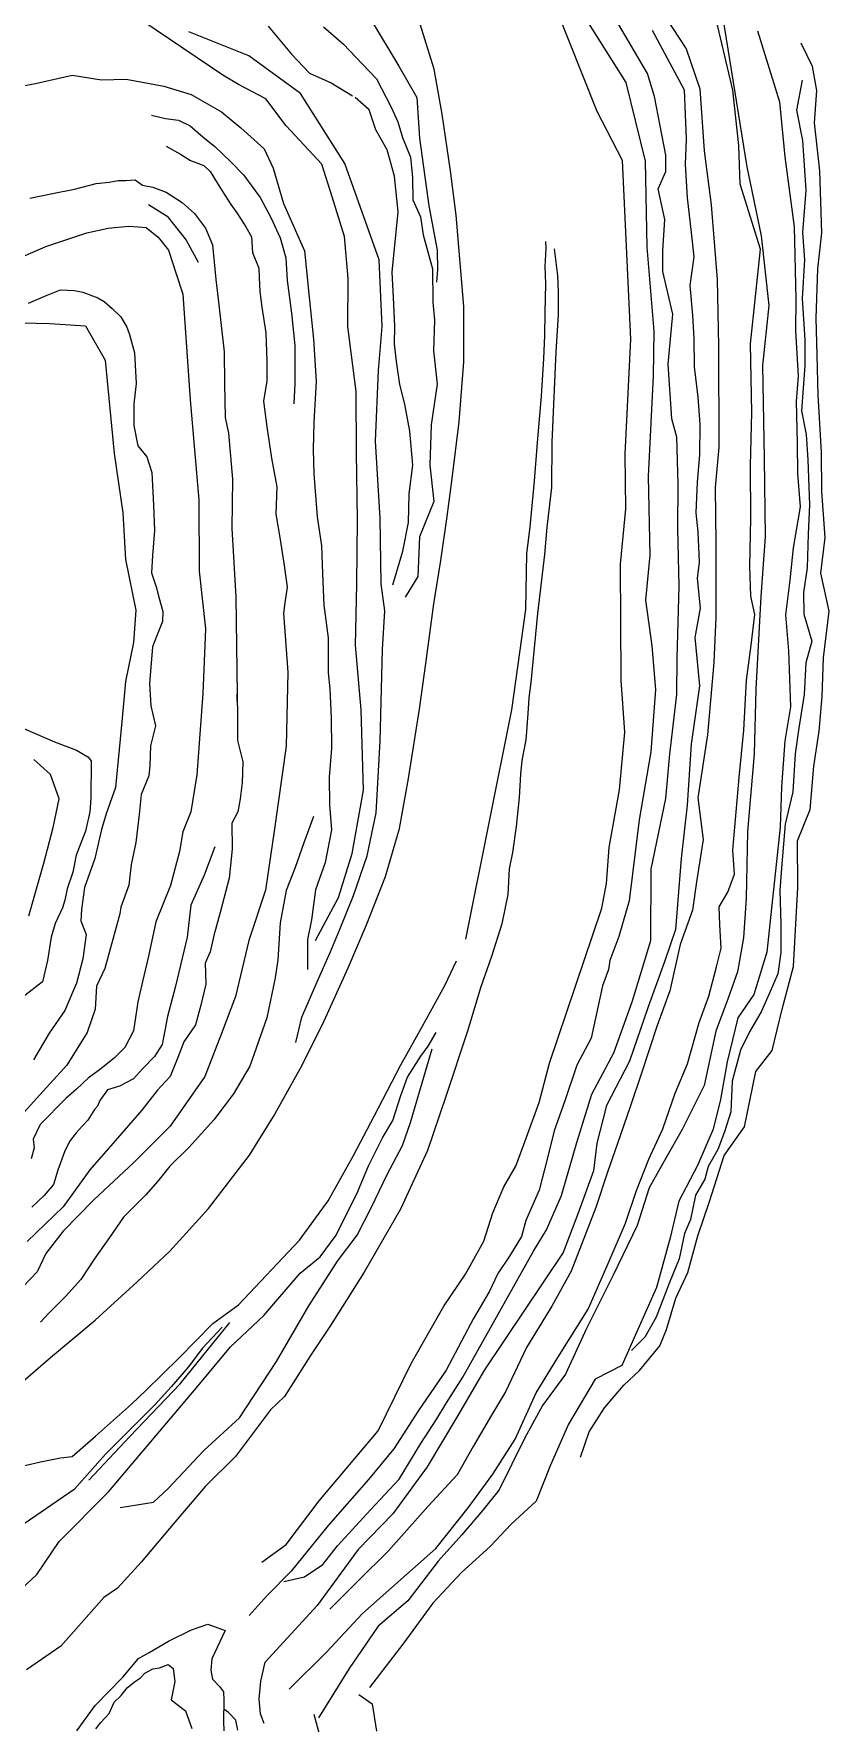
# Model space of a CAD drawing. Extents: x 73536 to 75854, y 478530 to 482386.
# Drawn here: x 74948 to 75197, y 479776 to 480304 of the extents above; entities that cross this region are included whole.
import ezdxf

# ---------------------------------------------------------------- set-up
doc = ezdxf.new("R2010")
doc.units = 0

msp = doc.modelspace()

# ---------------------------------------------------------------- linework, layer by layer
at = {"layer": 'TOPO_250913', "color": 30}
for points in [[(74994.062, 480359.479, 1685.11), (75001.262, 480356.597, 1683.324), (75003.58, 480354.42, 1682.516), (75019.432, 480346.827, 1681.849), (75026.949, 480340.234, 1680.338), (75032.625, 480335.787, 1679.978), (75042.458, 480326.495, 1676.932), (75045.326, 480317.291, 1676.375), (75053.566, 480308.105, 1677.425), (75062.15, 480293.748, 1676.852), (75067.758, 480283.948, 1676.974), (75068.613, 480271.238, 1674.433), (75071.53, 480250.1, 1673.62), (75074.13, 480236.326, 1671.8), (75074.261, 480230.3, 1670.329), (75073.943, 480226.314, 1669.254)], [(75120.04, 480309.28, 1700.008), (75133.12, 480288.68, 1699.952), (75139.11, 480264.13, 1700.232), (75139.59, 480237.24, 1700.658), (75141.81, 480210.98, 1700.381), (75141.61, 480197.07, 1700.538), (75140.02, 480165.65, 1700.344), (75140.6, 480141.04, 1701.342), (75139.25, 480126.97, 1701.218), (75141.198, 480112.754, 1700.657), (75142.359, 480099.049, 1701.054), (75140.884, 480079.661, 1700.785), (75137.283, 480058.375, 1700.433), (75134.11, 480033.11, 1700.685), (75130.92, 480021.95, 1700.537), (75128.04, 480014.42, 1700.313), (75127.69, 480011.66, 1700.616), (75125.84, 480006.48, 1700.406), (75122.22, 479990.17, 1700.236), (75117.8, 479981.76, 1700.132), (75114.03, 479970.646, 1700.273), (75110.641, 479961.286, 1700.315), (75108.667, 479953.256, 1701.173), (75105.983, 479942.742, 1700.723), (75101.893, 479933.221, 1700.5), (75100.441, 479928.282, 1700.363), (75096.699, 479922.116, 1700.231), (75093.053, 479916.641, 1700.274), (75090.368, 479910.952, 1700.332), (75085.464, 479902.609, 1700.172), (75077.009, 479886.517, 1700.76), (75068.323, 479873.915, 1700.795), (75060.602, 479861.877, 1700.301), (75052.715, 479852.335, 1700.466), (75040.124, 479837.964, 1700.356), (75028.556, 479823.676, 1700.476), (75021.036, 479816.163, 1700.802), (75015.44, 479809.876, 1700.609)], [(75019.347, 479826.532, 1685.714), (75026.999, 479832.051, 1686.196), (75037.261, 479845.677, 1685.927), (75055.717, 479867.527, 1686.182), (75066.021, 479888.59, 1685.788), (75076.189, 479906.464, 1685.655), (75083.044, 479916.439, 1685.872), (75088.702, 479926.835, 1685.51), (75091.559, 479935.659, 1685.131), (75094.922, 479943.783, 1685.62), (75098.725, 479950.239, 1685.866), (75101.94, 479959.003, 1685.625), (75106.05, 479970.078, 1686.291), (75109.26, 479982.43, 1686.168), (75125.58, 480030.76, 1685.845), (75127.09, 480038.53, 1685.743), (75127.835, 480049.704, 1685.676), (75131.08, 480067.77, 1685.906), (75132.81, 480085.79, 1685.934), (75131.6, 480102.02, 1686.297), (75131.44, 480138.25, 1685.795), (75133.05, 480155.51, 1686.223), (75132.82, 480172.57, 1685.644), (75134.67, 480208.51, 1685.613), (75131.99, 480264.33, 1685.393), (75124.09, 480279.63, 1686.092), (75110.85, 480312.78, 1685.894)], [(75026.26, 479820.518, 1700.864), (75032.68, 479821.945, 1700.646), (75038.435, 479825.835, 1700.853), (75043.055, 479831.647, 1701.169), (75053.343, 479842.858, 1701.258), (75062.227, 479852.465, 1700.701), (75069.018, 479863.608, 1700.341), (75074.009, 479871.284, 1700.347), (75077.065, 479876.253, 1700.306), (75082.163, 479884.353, 1700.958), (75104.28, 479923.63, 1700.235), (75108.32, 479930.34, 1700.375), (75113.02, 479941.05, 1700.957), (75117.78, 479957.57, 1700.934), (75122.412, 479972.709, 1702.004), (75129.33, 479985.56, 1700.394), (75135.13, 480001.83, 1700.293), (75140.86, 480020.72, 1700.617), (75140.977, 480042.985, 1700.662), (75145.55, 480065.04, 1700.707), (75146.87, 480078.93, 1701.129), (75149.04, 480097.5, 1701.361), (75149.12, 480108.88, 1701.192), (75149.72, 480131.34, 1700.924), (75149.295, 480149.371, 1701.4), (75149.42, 480163.2, 1700.928), (75149.01, 480177.89, 1700.551), (75147.48, 480183.66, 1700.467), (75146.33, 480200.64, 1700.612), (75147.72, 480216.31, 1700.494), (75144.61, 480229.67, 1700.604), (75144.67, 480236.09, 1700.694), (75145.26, 480245.85, 1700.655), (75143.14, 480255.49, 1700.458), (75145.59, 480260.85, 1700.384), (75145.54, 480265.94, 1700.399), (75142.05, 480284.32, 1700.414), (75139.81, 480291.46, 1700.47), (75129.76, 480308.65, 1700.257)], [(75027.87, 479786.82, 1730.426), (75039.6, 479798.38, 1730.39), (75050.87, 479810.46, 1730.409), (75073.687, 479830.758, 1730.54), (75083.87, 479843.458, 1730.164), (75091.488, 479853.985, 1730.237), (75098.479, 479864.974, 1731.199), (75105.038, 479879.436, 1730.278), (75111.828, 479890.407, 1729.63), (75121.347, 479905.572, 1730.543), (75127.872, 479920.534, 1729.78), (75133.011, 479932.398, 1729.211), (75136.429, 479942.649, 1730.23), (75140.292, 479952.426, 1730.168), (75144.678, 479961.859, 1730.748), (75148.449, 479973.01, 1730.386), (75152.3, 479982.183, 1730.814), (75156.008, 479995.059, 1730.747), (75158.972, 480003.273, 1730.714), (75161.371, 480012.451, 1730.635), (75162.885, 480018.297, 1730.453), (75162.438, 480025.551, 1730.999), (75162.269, 480031.187, 1730.758), (75164.972, 480035.741, 1730.77), (75166.971, 480041.386, 1731.112), (75166.475, 480048.87, 1731.037), (75168.48, 480071.549, 1730.169), (75169.947, 480086.401, 1729.951), (75170.718, 480102.016, 1729.804), (75172.256, 480112.891, 1730.736), (75173.398, 480122.487, 1730.546), (75172.098, 480128.271, 1729.805), (75171.791, 480137.579, 1729.75), (75172.141, 480152.467, 1729.715), (75172.048, 480168.997, 1729.631), (75172.454, 480185.562, 1730.337), (75172.031, 480207.082, 1730.393), (75175.14, 480236.63, 1730.964), (75168.77, 480256.87, 1730.668), (75168.39, 480269.01, 1730.551), (75166.45, 480286.23, 1730.45), (75160.537, 480311.443, 1732.508)], [(75162.75, 480312.59, 1730.881), (75170.89, 480262.29, 1730.481), (75175.318, 480240.76, 1730.375), (75177.745, 480219.063, 1730.27), (75175.769, 480200.316, 1731.234), (75176.303, 480171.286, 1730.614), (75176.623, 480146.753, 1730.642), (75175.256, 480128.123, 1730.729), (75173.663, 480099.221, 1730.705), (75173.148, 480078.977, 1730.797), (75171.101, 480054.689, 1731.437), (75170.632, 480033.916, 1731.757), (75169.789, 480021.531, 1731.901), (75167.988, 480010.89, 1732.313), (75165.024, 480002.677, 1732.452), (75161.195, 479992.401, 1732.356), (75157.573, 479975.364, 1731.945), (75150.706, 479961.638, 1731.417), (75145.558, 479952.686, 1731.18), (75140.397, 479943.427, 1731.223), (75136.592, 479931.639, 1731.244), (75129.167, 479916.115, 1731.723), (75120.745, 479899.522, 1731.752), (75114.248, 479885.204, 1731.114), (75107.026, 479875.511, 1731.514), (75101.473, 479865.176, 1732.68), (75093.517, 479849.116, 1732.877), (75088.425, 479842.765, 1732.825), (75081.805, 479835.117, 1733.075), (75074.45, 479826.807, 1733.168), (75064.941, 479814.453, 1731.923), (75055.749, 479806.526, 1732.774), (75046.685, 479793.311, 1731.397), (75037.1, 479777.901, 1728.488)], [(75143.637, 480311.876, 1715.368), (75151.752, 480299.464, 1715.944), (75151.786, 480299.526, 1715.908), (75156.14, 480286.726, 1716.015), (75157.527, 480267.357, 1716.372), (75159.711, 480250.502, 1716.449), (75161.655, 480227.177, 1716.556), (75162.055, 480206.382, 1716.726), (75162.126, 480174.8, 1716.227), (75160.972, 480162.212, 1715.985), (75161.234, 480144.884, 1716.051), (75161.154, 480121.634, 1715.494), (75160.583, 480107.565, 1715.501), (75158.577, 480084.887, 1716.804), (75155.603, 480065.217, 1715.903), (75157.233, 480052.223, 1715.571), (75155.099, 480039.054, 1715.821), (75153.871, 480030.138, 1716.008), (75150.049, 480019.398, 1715.903), (75146.835, 480004.933, 1715.951), (75142.827, 479994.144, 1715.762), (75138.011, 479979.293, 1715.739), (75134.491, 479969.037, 1715.482), (75130.452, 479957.245, 1715.588), (75127.375, 479948.351, 1715.473), (75123.758, 479937.259, 1715.563), (75116.039, 479917.44, 1715.143), (75109.983, 479906.465, 1715.173), (75102.036, 479893.597, 1715.209), (75095.439, 479879.77, 1715.246), (75091.079, 479872.391, 1715.274), (75085.377, 479862.664, 1715.312), (75080.385, 479853.818, 1715.313), (75071.302, 479843.979, 1715.315), (75058.813, 479829.976, 1715.318), (75049.73, 479820.893, 1715.32), (75040.647, 479811.81, 1715.322)], [(74941.725, 479880.406, 1630.03), (74953.357, 479890.481, 1631.449), (74967.361, 479902.062, 1633.614), (74980.453, 479914.054, 1635.787), (74990.669, 479923.643, 1637.554), (75002.755, 479936.993, 1639.892), (75015.529, 479953.624, 1642.141), (75023.009, 479965.698, 1643.797), (75031.963, 479981.749, 1645.736), (75038.807, 479995.558, 1647.171), (75046.347, 480012.161, 1648.689), (75052.112, 480025.602, 1650.002), (75057.981, 480040.715, 1651.545), (75062.42, 480055.69, 1652.977), (75065.191, 480071.327, 1654.417), (75068.598, 480092.956, 1656.217), (75070.594, 480107.202, 1657.249), (75073.155, 480125.876, 1659.112), (75075.255, 480139.353, 1660.456), (75077.295, 480153.107, 1661.732), (75078.794, 480165.013, 1662.952), (75081.067, 480182.667, 1664.687), (75082.459, 480201.443, 1666.402), (75082.453, 480218.727, 1668.229), (75080.116, 480247.186, 1670.858), (75078.307, 480261.049, 1672.041), (75075.708, 480278.754, 1673.562), (75073.193, 480292.825, 1674.938), (75068.818, 480306.884, 1676.474)], [(75036.137, 480020.638, 1642.368), (75043.365, 480034.125, 1642.287), (75047.617, 480047.84, 1641.301), (75051.143, 480067.627, 1642.315), (75050.389, 480092.761, 1640.506), (75048.607, 480112.956, 1641.039), (75049.065, 480131.978, 1639.927), (75049.239, 480152.023, 1640.715), (75048.935, 480173.108, 1640.518), (75048.815, 480192.173, 1640.329), (75046.218, 480212.432, 1640.422), (75046.37, 480227.464, 1640.814), (75045.248, 480240.588, 1640.844), (75041.305, 480252.927, 1640.218), (75038.083, 480263.203, 1641.109), (75026.96, 480275.091, 1639.942), (75020.593, 480283.604, 1639.983), (75012.115, 480288.061, 1640.122), (75007.217, 480290.949, 1640.298), (74982.171, 480307.773, 1644.143)], [(75029.961, 479988.844, 1646.875), (75031.914, 479996.7, 1647.243), (75036.262, 480006.85, 1648.165), (75040.716, 480016.947, 1649.243), (75043.818, 480024.485, 1650.6), (75048.05, 480034.789, 1651.284), (75052.32, 480047.12, 1652.13), (75055.13, 480060.51, 1653.06), (75056.3, 480082.9, 1654.901), (75057.092, 480111.571, 1657.266), (75057.795, 480123.643, 1656.703), (75056.69, 480132.09, 1655.056), (75056.378, 480152.607, 1654.753), (75054.89, 480176.64, 1654.791), (75055.833, 480198.674, 1655.414), (75056.927, 480212.417, 1656.023), (75056.047, 480233.265, 1655.906), (75045.26, 480263.37, 1653.694), (75031.43, 480285.21, 1653.896), (75015.28, 480296.99, 1654.149), (74996.541, 480304.445, 1654.21)], [(75141.34, 480305.03, 1714.234), (75151.32, 480286.38, 1714.998), (75151.88, 480270.99, 1715.115), (75151.59, 480263.11, 1715.594), (75152.23, 480252.59, 1715.649), (75153.4, 480242.72, 1715.215), (75154.28, 480234.22, 1715.214), (75153.05, 480225.28, 1715.053), (75153.92, 480215.95, 1715.239), (75154.36, 480208.73, 1715.286), (75154.47, 480199.864, 1715.709), (75155.596, 480190.418, 1715.926), (75156.158, 480181.937, 1716.035), (75156.045, 480172.407, 1715.478), (75155.352, 480163.842, 1715.355), (75154.982, 480154.297, 1715.271), (75155.574, 480148.324, 1715.524), (75156.006, 480138.831, 1715.377), (75155.339, 480133.776, 1715.479), (75156.29, 480124.53, 1714.672), (75154.677, 480115.366, 1714.839), (75156.057, 480100.248, 1714.782), (75153.476, 480082.036, 1714.288), (75152.229, 480062.914, 1714.957), (75150.328, 480046.253, 1715.404), (75148.573, 480024.089, 1715.741), (75145.21, 480014.344, 1715.036), (75140.004, 479999.939, 1715.164), (75134.254, 479983.051, 1715.021), (75127.06, 479969.11, 1714.945), (75124.02, 479957.35, 1714.968), (75122.998, 479948.733, 1715.251), (75118.336, 479935.894, 1714.472), (75113.457, 479923.249, 1714.561), (75088.98, 479886.63, 1715.259), (75080.63, 479872.39, 1715.58), (75070.98, 479856.28, 1715.263), (75060.27, 479841.6, 1715.632), (75049.45, 479830.53, 1715.236), (75036.62, 479812.96, 1714.764), (75020.42, 479795.277, 1713.417)], [(75021.331, 480306.261, 1654.923), (75028.697, 480297.498, 1654.908), (75034.243, 480291.564, 1654.489), (75041.029, 480288.513, 1654.237), (75047.743, 480284.51, 1654.361)], [(75038.597, 480306.022, 1671.038), (75044.845, 480300.651, 1671.049), (75050.71, 480294.46, 1671.06), (75055.15, 480289.76, 1671.375), (75059.78, 480280.97, 1671.43), (75061.9, 480276.38, 1671.498), (75063.27, 480271.46, 1671.319), (75065.81, 480265.34, 1671.626), (75066.49, 480258.99, 1671.471), (75066.52, 480251.99, 1671.135), (75068.92, 480246.7, 1671.952), (75069.78, 480241.12, 1671.17), (75072.674, 480230.423, 1669.281), (75072.752, 480220.019, 1668.206), (75073.332, 480214.4, 1668.045), (75072.962, 480204.852, 1667.238), (75074.155, 480194.406, 1666.426), (75072.25, 480181.748, 1664.797), (75071.816, 480169.19, 1664.284), (75073.075, 480157.746, 1663.575), (75068.615, 480146.775, 1662.546), (75068.109, 480134.363, 1662.287), (75064.169, 480127.941, 1661.173)], [(75174.18, 480304.8, 1744.279), (75181.09, 480282.57, 1745.339), (75182.72, 480265.44, 1745.213), (75185.647, 480243.603, 1745.297), (75186.136, 480221.086, 1745.083), (75186.043, 480211.057, 1745.047), (75186.915, 480196.906, 1745.405), (75186.255, 480189.025, 1745.733), (75186.616, 480176.019, 1745.197), (75186.745, 480166.507, 1745.437), (75187.557, 480156.139, 1745.47), (75185.295, 480143.348, 1744.908), (75184.306, 480133.271, 1744.75), (75182.923, 480122.387, 1745.328), (75183.894, 480111.199, 1745.847), (75184.552, 480093.7, 1744.372), (75182.751, 480083.06, 1745.142), (75181.683, 480068.7, 1745.207), (75181.313, 480056.12, 1744.864), (75178.845, 480033.692, 1744.539), (75177.102, 480017.041, 1744.859), (75173.093, 480003.86, 1744.175), (75168.076, 479996.538, 1744.211), (75164.72, 479982.764, 1743.837), (75162.614, 479970.981, 1744.173), (75160.402, 479961.816, 1744.586), (75155.454, 479950.464, 1744.571), (75149.676, 479939.305, 1744.492), (75146.93, 479927.853, 1745.244), (75142.654, 479912.359, 1745.147), (75137.24, 479900.151, 1744.834), (75131.858, 479887.923, 1744.094), (75123.513, 479883.708, 1745.006), (75115.208, 479869.63, 1745.78), (75109.482, 479856.584, 1746.748), (75105.07, 479845.616, 1747.323), (75097.235, 479838.377, 1747.013), (75090.68, 479831.43, 1747.444), (75081.696, 479823.317, 1746.677), (75072.812, 479813.708, 1746.545), (75063.381, 479800.933, 1746.31), (75053.011, 479787.34, 1745.816)], [(75118.901, 479859.285, 1747.456), (75121.607, 479867.233, 1747.543), (75126.397, 479874.714, 1747.742), (75132.442, 479881.802, 1748.107), (75137.314, 479886.387, 1748.123), (75143.655, 479894.072, 1748.776), (75145.819, 479899.227, 1749.008), (75148.684, 479908.936, 1748.51), (75152.412, 479916.949, 1748.935), (75155.598, 479928.438, 1749.252), (75159.207, 479939.198, 1748.622), (75163.77, 479953.532, 1748.86), (75170.192, 479962.479, 1749.996), (75173.672, 479979.749, 1750.645), (75178.828, 479986.365, 1751.258), (75181.925, 479999.203, 1750.742), (75185.414, 480012.596, 1750.218), (75186.788, 480037.242, 1750.911), (75186.722, 480051.77, 1751.006), (75190.689, 480061.553, 1750.76), (75191.793, 480075.155, 1750.637), (75193.424, 480086.018, 1750.825), (75194.363, 480096.875, 1751.452), (75194.853, 480108.932, 1750.635), (75196.603, 480123.582, 1751.556), (75194.003, 480135.435, 1751.163), (75195.322, 480146.546, 1750.871), (75194.253, 480160.888, 1751.284), (75194.161, 480173.186, 1750.662), (75193.14, 480191.001, 1751.578), (75192.813, 480203.507, 1751.761), (75192.552, 480215.013, 1750.955), (75193.053, 480230.49, 1751.729), (75194.292, 480241.689, 1751.806), (75193.702, 480261.095, 1751.736), (75192.013, 480276.112, 1751.222), (75192.701, 480286.179, 1750.951), (75191.355, 480293.607, 1751.269), (75187.866, 480300.891, 1750.966)], [(74936.912, 480286.198, 1638.881), (74948.635, 480288.297, 1639.533), (74960.089, 480290.918, 1640.502), (74969.353, 480289.54, 1642.402), (74976.965, 480289.749, 1642.426), (74988.734, 480287.477, 1641.345), (74997.348, 480284.929, 1640.152), (75006.808, 480279.533, 1639.478), (75012.855, 480274.454, 1639.227), (75020.076, 480267.983, 1639.327), (75022.92, 480261.857, 1639.414), (75026.111, 480250.911, 1639.17), (75032.724, 480236.051, 1639.333), (75034.137, 480221.644, 1639.298), (75035.512, 480208.456, 1639.37), (75036.308, 480195.234, 1638.781), (75035.604, 480182.604, 1638.774), (75035.443, 480174.06, 1639.338), (75035.652, 480166.448, 1639.277), (75036.687, 480153.029, 1639.431), (75038.04, 480143.992, 1639.465), (75038.346, 480135.259, 1639.298), (75038.748, 480125.418, 1639.273), (75040.078, 480115.208, 1639.37), (75040.118, 480104.272, 1639.631), (75040.66, 480099.3, 1639.795), (75041.04, 480090.19, 1639.748), (75041.13, 480080.68, 1640.129), (75040.45, 480071.72, 1639.965), (75040.48, 480063.05, 1639.972), (75041.11, 480055.29, 1640), (75039.13, 480045.06, 1639.969), (75036.17, 480036.48, 1639.918), (75034.88, 480027.12, 1640.232), (75033.68, 480021.04, 1641.091), (75033.64, 480011.67, 1641.395)], [(75188.128, 480289.371, 1746.411), (75186.42, 480280.057, 1746.34), (75188.246, 480270.586, 1746.358), (75189.271, 480255.001, 1746.33), (75188.273, 480241.776, 1746.328), (75188.835, 480233.295, 1746.684), (75188.184, 480221.176, 1746.074), (75188.991, 480208.25, 1746.492), (75189.021, 480200.235, 1746.542), (75187.95, 480186.132, 1746.278), (75189.444, 480178.715, 1746.289), (75189.969, 480170.771, 1746.194), (75190.399, 480156.73, 1746.462), (75189.996, 480147.682, 1745.721), (75189.697, 480137.067, 1746.032), (75188.565, 480129.413, 1746.219), (75188.649, 480122.637, 1746.054), (75191.212, 480114.19, 1746.168), (75189.344, 480107.367, 1746.194), (75188.81, 480097.495, 1746.246), (75187.042, 480086.354, 1746.222), (75186.007, 480078.948, 1746.124), (75185.219, 480067.097, 1745.556), (75182.859, 480057.01, 1745.387), (75181.757, 480044.676, 1745.639), (75181.178, 480036.43, 1745.32), (75181.537, 480025.738, 1744.784), (75181.478, 480016.97, 1745.425), (75180.558, 480010.256, 1745.33), (75177.892, 480004.03, 1744.923), (75175.331, 479998.385, 1745.577), (75171.736, 479992.133, 1745.352), (75168.916, 479986.434, 1745.22), (75166.242, 479976.735, 1744.935), (75165.872, 479967.191, 1745.222), (75163.896, 479960.932, 1745.554), (75161.803, 479955.396, 1745.378), (75158.744, 479950.066, 1745.14), (75157.747, 479946.109, 1745.587), (75154.85, 479941.189, 1745.34), (75153.24, 479933.603, 1745.507), (75151.354, 479929.15, 1745.805), (75149.693, 479921.243, 1745.989), (75146.705, 479913.856, 1745.985), (75142.562, 479903.012, 1745.944), (75138.967, 479896.76, 1745.815), (75134.809, 479892.629, 1745.723)], [(75060.26, 480131.821, 1655.812), (75063.383, 480142.244, 1655.309), (75065.181, 480151.188, 1655.488), (75065.395, 480160.222, 1655.802), (75066.498, 480169.124, 1655.382), (75065.603, 480179.778, 1655.623), (75064.043, 480188.195, 1656.141), (75062.44, 480194.326, 1656.144), (75061.424, 480201.518, 1656.391), (75060.792, 480207.026, 1657.748), (75060.927, 480212.548, 1657.893), (75060.485, 480221.537, 1657.716), (75060.122, 480229.409, 1657.594), (75062.012, 480248.31, 1655.121), (75060.86, 480259.431, 1654.833), (75058.482, 480267.637, 1655.262), (75054.953, 480273.926, 1654.752), (75052.956, 480280.097, 1654.892), (75048.559, 480284.008, 1654.661)], [(74984.957, 480278.486, 1624.162), (74989.279, 480277.394, 1624.939), (74993.366, 480276.849, 1625.125), (74997.003, 480275.171, 1624.783), (75000.996, 480271.675, 1624.343), (75004.72, 480268.662, 1624.629), (75009.747, 480263.902, 1624.36), (75013.674, 480259.838, 1624.712), (75018.817, 480252.775, 1624.557), (75022.208, 480246.495, 1625.435), (75025.078, 480240.116, 1626.208), (75026.897, 480233.901, 1626.083), (75027.314, 480226.814, 1625.038), (75028.645, 480216.605, 1625.102), (75029.736, 480206.49, 1625.253), (75029.639, 480194.694, 1625.578), (75029.363, 480188.349, 1625.777)], [(74989.493, 480268.751, 1609.221), (74993.99, 480266.31, 1609.21), (74997.052, 480264.263, 1609.202), (75001.3, 480262.75, 1609.193), (75003.24, 480260.88, 1609.187), (75005.255, 480257.666, 1609.18), (75007.31, 480254.3, 1609.172), (75009.67, 480250.53, 1609.179), (75011.577, 480247.972, 1609.184), (75014.403, 480243.54, 1609.191), (75016.11, 480240.47, 1609.197), (75016.42, 480235.56, 1609.204), (75018.44, 480230.63, 1609.213), (75018.501, 480227.704, 1609.217), (75018.75, 480223.38, 1609.223), (75019.4, 480218.53, 1609.231), (75020.66, 480210.47, 1609.281), (75020.978, 480201.628, 1609.335), (75020.98, 480195.5, 1609.373), (75019.94, 480189.09, 1609.412), (75020.95, 480181.09, 1609.461), (75022.35, 480171.31, 1609.521), (75024.03, 480162.34, 1609.577), (75023.766, 480153.877, 1609.629), (75025.133, 480145.964, 1609.678), (75026.33, 480137.84, 1609.728), (75027.27, 480131, 1609.77), (75026.541, 480126.158, 1609.8), (75026.163, 480122.923, 1609.819), (75027.497, 480104.468, 1610.419), (75027.021, 480081.388, 1611.106), (75023.266, 480054.854, 1611.432), (75020.482, 480036.361, 1612.387), (75015.342, 480020.657, 1613.104), (75011.155, 480003.173, 1612.754), (75006.784, 479991.607, 1611.054), (75001.535, 479978.223, 1610.313), (74990.784, 479962.731, 1610.241), (74979.503, 479951.462, 1610.633), (74966.76, 479939.596, 1611.281), (74957.377, 479929.952, 1610.541), (74951.913, 479922.908, 1610.37), (74949.204, 479917.157, 1610.101), (74944.826, 479912.637, 1610.294)], [(74946.891, 480252.568, 1610.094), (74953.994, 480253.961, 1609.184), (74960.819, 480255.387, 1607.83), (74967.649, 480257.113, 1607.908), (74971.718, 480257.521, 1607.657), (74974.55, 480258.093, 1608.264), (74976.887, 480258.036, 1607.881), (74979.855, 480258.293, 1608.498), (74982.117, 480256.619, 1609.478), (74985.316, 480255.968, 1609.131), (74989.54, 480254.36, 1608.976), (74994.488, 480251.17, 1608.581), (74998.401, 480247.709, 1608.807), (75001.78, 480243.207, 1609.126), (75003.935, 480237.967, 1608.838), (75005.057, 480227.088, 1608.469), (75006.001, 480219.184, 1608.228), (75007.609, 480204.561, 1608.643), (75007.674, 480194.62, 1608.886), (75007.946, 480183.986, 1609.345), (75009.012, 480179.143, 1607.82), (75010.251, 480164.786, 1608.82), (75010.004, 480149.316, 1608.769), (75011.24, 480127.98, 1609.473), (75011.693, 480097.649, 1609.676), (75011.726, 480095.406, 1609.691), (75011.693, 480097.649, 1609.676), (75011.726, 480095.406, 1609.691), (75011.77, 480092.46, 1609.711), (75011.793, 480088.925, 1609.962), (75011.83, 480083.16, 1610.371), (75013.48, 480076.51, 1610.745), (75013.247, 480069.952, 1610.824), (75012.579, 480064.897, 1610.831), (75011.846, 480060.84, 1611.019), (75010.04, 480057.33, 1610.972), (75010.111, 480049.201, 1611.343), (75009.209, 480040.122, 1611.441), (75006.411, 480029.415, 1611.879), (75004.378, 480022.267, 1612.862), (75003.213, 480017.173, 1610.732), (75001.686, 480013.584, 1609.808), (75001.878, 480007.063, 1610.812), (75000.312, 480000.444, 1610.566), (74998.713, 479994.326, 1610.89), (74995.052, 479989.069, 1609.6), (74993.158, 479984.149, 1609.616), (74990.757, 479978.261, 1609.392), (74986.719, 479973.809, 1609.538), (74981.939, 479967.656, 1609.772), (74977.746, 479962.869, 1609.929), (74973.553, 479958.081, 1609.927), (74965.633, 479949.038, 1609.892), (74957.38, 479937.469, 1610.436), (74946.067, 479926.697, 1610.112)], [(74984.008, 480250.535, 1595.822), (74989.781, 480246.868, 1595.739), (74995.742, 480239.432, 1594.743), (74999.475, 480232.568, 1596.343)], [(74939.039, 480231.766, 1582.287), (74951.937, 480237.474, 1583.745), (74964.732, 480241.731, 1584.234), (74971.391, 480243.129, 1584.907), (74977.684, 480243.836, 1585.481), (74980.76, 480243.549, 1585.745), (74983.299, 480243.32, 1585.872), (74987.037, 480240.39, 1585.726), (74990.192, 480236.287, 1584.768), (74992.629, 480228.868, 1584.383), (74994.719, 480222.529, 1584.311), (74997.03, 480189.53, 1580.382), (74999.75, 480158.32, 1580.356), (74999.83, 480136.04, 1580.338), (75001.74, 480118.01, 1580.323), (75001, 480097.79, 1580.307), (74999.051, 480072.44, 1582.401), (74997.224, 480060.879, 1581.608), (74994.72, 480054.612, 1581.421), (74993.62, 480048.526, 1581.648), (74990.821, 480037.818, 1581.826), (74986.269, 480026.561, 1580.679), (74984.01, 480015.83, 1580.375), (74982.25, 480008.352, 1580.297), (74980.695, 480001.566, 1580.563), (74979.294, 479992.455, 1581.172), (74976.634, 479987.225, 1580.634), (74973.337, 479984.042, 1580.761), (74968.579, 479980.22, 1580.917), (74965.233, 479977.781, 1580.557), (74961.459, 479974.236, 1580.858), (74958.144, 479971.327, 1580.656), (74950.163, 479963.212, 1580.736), (74947.957, 479958.686, 1579.86), (74948.251, 479955.933, 1580.133), (74947.364, 479952.512, 1580.186)], [(75110.64, 480236.74, 1672.944), (75111.77, 480228.39, 1672.402), (75111.91, 480223.18, 1672.495), (75111.92, 480216.09, 1671.592), (75111.19, 480204.54, 1670.311), (75109.94, 480176.28, 1670.099), (75109.89, 480162.12, 1669.261), (75108.44, 480149.77, 1669.015), (75107.65, 480141.27, 1669.49), (75105.46, 480122.79, 1669.485), (75103.4, 480101.24, 1668.787), (75102.76, 480096.43, 1668.986), (75102.58, 480093.06, 1669.08), (75102, 480085.99, 1668.897), (75101.83, 480083.32, 1669.302), (75100.61, 480076.89, 1669.413), (75100.22, 480072.61, 1669.491), (75099.742, 480065.323, 1669.491), (75098.839, 480056.245, 1669.986), (75097.719, 480048.152, 1669.593), (75096.663, 480043.027, 1670.052), (75096.236, 480035.027, 1670.376), (75094.336, 480025.882, 1670.369), (75091.086, 480015.731, 1670.243), (75087.765, 480006.258, 1670.238), (75083.666, 479992.423, 1670.105), (75076.831, 479971.928, 1669.954), (75071.165, 479955.096, 1669.79), (75062.722, 479936.777, 1669.56), (75051.389, 479917.107, 1669.801), (75040.806, 479900.459, 1670.009), (75034.566, 479891.092, 1669.909), (75026.444, 479878.258, 1669.212), (75022.086, 479874.153, 1669.975), (75011.156, 479859.515, 1669.669), (75001.816, 479850.243, 1670.207), (74992.204, 479838.983, 1669.886), (74981.736, 479826.533, 1670.386), (74974.284, 479818.434, 1669.398), (74969.98, 479815.52, 1668.788), (74956.56, 479800.31, 1668.74), (74945.9, 479792.93, 1669.303)], [(75083.129, 480021.078, 1651.736), (75097.427, 480092.697, 1657.753), (75101.864, 480124.066, 1660.295), (75102.198, 480141.402, 1660.921), (75103.159, 480149.873, 1661.706), (75104.54, 480164.144, 1663.026), (75105.461, 480176.266, 1664.145), (75106.689, 480190.69, 1665.478), (75107.456, 480202.506, 1666.568), (75107.82, 480209.64, 1667.226), (75107.91, 480216.81, 1667.798), (75108.12, 480225.73, 1668.953), (75107.91, 480231.17, 1669.596), (75108.16, 480236.81, 1670.341), (75108.076, 480238.98, 1670.499)], [(74946.518, 480219.744, 1577.512), (74952.36, 480222.264, 1578.257), (74956.463, 480223.862, 1578.865), (74960.907, 480223.644, 1579.216), (74963.498, 480223.223, 1579.264), (74968.146, 480221.381, 1578.836), (74970.167, 480220.271, 1578.608), (74972.636, 480218.125, 1578.413), (74975.313, 480215.491, 1579.297), (74977.198, 480212.194, 1580.14), (74978.093, 480209.903, 1580.348), (74979.625, 480204.21, 1579.916), (74980.126, 480194.618, 1579.113), (74979.362, 480188.294, 1579.629), (74979.382, 480181.526, 1580.213), (74980.601, 480175.143, 1580.153), (74983.412, 480171.794, 1579.534), (74985.068, 480166.835, 1579.628), (74985.53, 480156.7, 1579.758), (74985.812, 480148.736, 1578.821), (74985.185, 480140.957, 1579.25), (74984.882, 480135.535, 1579.125), (74986.346, 480131.136, 1579.418), (74987.18, 480127.924, 1579.211), (74988.461, 480123.395, 1579.18), (74988.407, 480120.365, 1579.424), (74986.664, 480116.146, 1579.228), (74985.189, 480112.428, 1579.034), (74984.265, 480100.973, 1580.042), (74984.74, 480094.03, 1580.17), (74986.22, 480087.75, 1580.6), (74984.636, 480081.438, 1581.021), (74984.434, 480075.392, 1581.343), (74984.108, 480072.162, 1581.122), (74981.712, 480066.273, 1580.61), (74981.075, 480059.998, 1580.794), (74979.975, 480051.301, 1581.211), (74978.58, 480044.47, 1581.13), (74977.842, 480037.957, 1580.423), (74975.358, 480031.05, 1580.648), (74974.98, 480029.05, 1580.15), (74970.33, 480011.93, 1580.157), (74967.73, 480006.39, 1580.046), (74967.29, 479999.25, 1580.186), (74964.793, 479991.993, 1580.053), (74958.454, 479981.772, 1579.9), (74950.05, 479972.476, 1580.109), (74937.439, 479958.613, 1580.304)], [(74935.498, 480213.827, 1564.191), (74953.168, 480213.424, 1564.442), (74964.254, 480212.674, 1564.417), (74970.444, 480201.988, 1564.391), (74973.301, 480172.84, 1564.327), (74973.301, 480172.84, 1564.327), (74976.014, 480154.283, 1564.303), (74976.825, 480139.693, 1564.283), (74980.067, 480123.887, 1564.263), (74979.257, 480113.755, 1564.249), (74976.825, 480101.596, 1564.233), (74975.609, 480089.032, 1564.217), (74973.718, 480068.507, 1564.19), (74970.771, 480060.272, 1564.158), (74969.327, 480055.312, 1564.288), (74967.179, 480046.292, 1564.208), (74964.009, 480037.255, 1564.404), (74963.044, 480030.333, 1564.413), (74962.852, 480026.79, 1564.609), (74964.482, 480022.545, 1565.134), (74963.481, 480014.963, 1565.673), (74961.482, 480007.314, 1565.446), (74957.805, 479998.785, 1565.381), (74952.995, 479991.719, 1565.414), (74948.035, 479983.372, 1564.991)], [(74945.227, 480086.829, 1564.729), (74954.626, 480082.729, 1564.751), (74961.526, 480080.129, 1564.682), (74965.008, 480078.013, 1564.884), (74966.059, 480076.785, 1565.105), (74966.022, 480065.172, 1564.218), (74965.693, 480060.912, 1564.344), (74964.34, 480054.795, 1564.542), (74961.398, 480047.312, 1564.165), (74960.378, 480041.982, 1564.01), (74958.585, 480036.821, 1564.021), (74957.807, 480033.275, 1563.945), (74957.084, 480030.845, 1564.197), (74954.781, 480026.01, 1565.183), (74953.54, 480021.749, 1566.048), (74952.386, 480014.426, 1565.649), (74950.851, 480007.763, 1565.321), (74945.363, 480003.461, 1566.745)], [(74946.626, 480028.429, 1552.571), (74951.327, 480044.829, 1552.902), (74954.227, 480056.029, 1552.92), (74956.126, 480064.929, 1553.233), (74953.327, 480072.529, 1553.467), (74948.126, 480077.229, 1553.564)], [(75035.49, 480059.446, 1627.37), (75032.526, 480051.228, 1625.93), (75029.762, 480043.526, 1625.286), (75026.999, 480036.329, 1625.563), (75025.063, 480026.181, 1626.274), (75024.428, 480014.615, 1626.797), (75023.536, 480008.998, 1626.886), (75020.945, 479996.512, 1627.752), (75015.6, 479981.46, 1627.417), (75010.499, 479972.767, 1626.743), (75004.422, 479964.682, 1626.46), (74996.731, 479956.155, 1626.519), (74990.609, 479950.238, 1626.645), (74986.915, 479945.483, 1626.47), (74983.188, 479941.228, 1626.676), (74976.134, 479934.247, 1626.675), (74971.782, 479927.948, 1627.662), (74966.981, 479921.118, 1628.564), (74962.888, 479914.836, 1629.239), (74958.047, 479909.504, 1628.957), (74952.879, 479904.334, 1629.681), (74950.243, 479901.473, 1630.081)], [(75004.726, 480049.961, 1596.525), (75001.348, 480041.082, 1595.436), (74997.235, 480031.768, 1595.743), (74996.089, 480021.778, 1595.761), (74992.402, 480006.392, 1595.21), (74989.883, 479996.977, 1595.462), (74988.257, 479988.25, 1596.145), (74985.84, 479984.413, 1596.419), (74982.08, 479980.655, 1596.013), (74979.285, 479977.461, 1595.103), (74974.927, 479975.167, 1594.925), (74971.16, 479974.06, 1595.26), (74968.74, 479970.75, 1595.248), (74968.073, 479968.95, 1594.642), (74967.088, 479967.951, 1595.036), (74965.067, 479964.617, 1594.729), (74963.266, 479962.656, 1594.615), (74961.396, 479960.634, 1594.505), (74959.26, 479957.921, 1594.793), (74957.769, 479954.644, 1594.6), (74955.673, 479948.921, 1595.068), (74954.288, 479944.53, 1596.168), (74951.352, 479941.084, 1596.596), (74947.532, 479937.448, 1596.149)], [(74916.865, 479834.625, 1630.36), (74920.767, 479840.003, 1630.622), (74927.38, 479846.269, 1631.48), (74934.985, 479852.278, 1630.448), (74941.293, 479855.774, 1630.635), (74950.266, 479857.893, 1631.533), (74956.544, 479859.152, 1631.289), (74960.127, 479859.553, 1631.895), (74967.386, 479865.934, 1632.646), (74978.679, 479875.86, 1634.385), (74983.209, 479880.274, 1634.994), (74993.506, 479890.238, 1636.378), (75004.055, 479901.024, 1637.989), (75012.088, 479906.886, 1639.379), (75031.164, 479927.131, 1641.914), (75040.05, 479939.375, 1643.25), (75048.013, 479953.59, 1644.632), (75054.444, 479965.853, 1646.029), (75062.692, 479981.631, 1647.983), (75069.654, 479994.121, 1648.959), (75076.571, 480006.609, 1650.23), (75080.212, 480014.29, 1650.992)], [(74942.67, 479816.66, 1655.11), (74949.12, 479822.66, 1654.919), (74956.05, 479833, 1654.938), (74971.5, 479848.45, 1654.729), (74999.35, 479881.47, 1654.961), (75009.58, 479893.74, 1655.12), (75020, 479903.57, 1654.829), (75031.36, 479916.74, 1654.841), (75037.587, 479921.86, 1654.961), (75042.646, 479928.708, 1654.6), (75049.378, 479942.299, 1654.315), (75052.742, 479950.281, 1654.101), (75057.044, 479959.1, 1654.326), (75060.322, 479964.456, 1655.133), (75062.849, 479972.281, 1655.473), (75064.922, 479978.045, 1655.271), (75069.011, 479984.576, 1655.428), (75071.307, 479987.735, 1655.558), (75073.826, 479991.909, 1655.302)], [(74975.125, 479843.562, 1655.487), (74985.532, 479845.257, 1655.364), (74990.174, 479849.57, 1655.696), (75001.309, 479861.377, 1655.624), (75012.354, 479871.584, 1655.604), (75023.95, 479889.188, 1655.301), (75034.098, 479906.597, 1655.443), (75043.011, 479920.564, 1655.162), (75049.164, 479928.641, 1655.168), (75053.53, 479937.248, 1654.921), (75058.541, 479947.606, 1654.841), (75063.326, 479956.618, 1655.059), (75065.79, 479963.819, 1655.795), (75072.537, 479986.815, 1655.785)], [(75006.971, 479899.908, 1640.334), (75000.892, 479893.33, 1639.731), (74996.354, 479887.435, 1639.636), (74991.065, 479881.257, 1639.455), (74986.017, 479875.819, 1639.728), (74979.504, 479869.259, 1639.877), (74970.512, 479860.251, 1640.033), (74960.719, 479849.227, 1639.638), (74934.72, 479831.383, 1640.376)], [(74965.323, 479852.108, 1640.71), (74978.164, 479865.771, 1641.003), (74993.895, 479882.273, 1640.383), (75009.377, 479901.41, 1640.337)], [(74961.628, 479773.806, 1688.221), (74967.336, 479781.789, 1688.27), (74975.993, 479790.625, 1688.617), (74980.9, 479796.434, 1688.565), (74984.185, 479798.359, 1689.104), (74990.251, 479801.9, 1690.336), (74997.43, 479805.364, 1691.534), (75002.516, 479807.205, 1693.689), (75007.916, 479805.159, 1697.302), (75003.803, 479796.313, 1699.497), (75003.472, 479792.83, 1698.957), (75003.996, 479789.958, 1699.34), (75006.171, 479787.732, 1700.569), (75007.436, 479786.079, 1701.694), (75007.532, 479783.45, 1701.779), (75007.457, 479776.842, 1701.523), (75007.489, 479773.868, 1701.611)], [(74967.577, 479774.468, 1686.526), (74969.069, 479776.439, 1686.701), (74971.687, 479779.297, 1686.501), (74973.307, 479782.773, 1686.787), (74975.491, 479784.891, 1686.68), (74977.271, 479787.305, 1687.15), (74979.594, 479789.122, 1686.926), (74981.447, 479790.438, 1686.96), (74982.834, 479791.901, 1686.974), (74985.325, 479793.169, 1686.427), (74987.423, 479793.485, 1686.545), (74990.114, 479794.606, 1686.643), (74991.711, 479793.345, 1686.559), (74992.247, 479789.306, 1687.024), (74991.067, 479783.556, 1686.503), (74995.53, 479780.049, 1686.494), (74997.488, 479774.624, 1686.371)], [(75020.074, 479776.183, 1715.809), (75018.959, 479779.184, 1715.422), (75018.52, 479783.777, 1715.2), (75019.12, 479789.378, 1715.413), (75020.42, 479795.277, 1713.417)], [(75011.872, 479774.071, 1701.554), (75011.248, 479777.218, 1701.677), (75008.932, 479779.533, 1701.814), (75007.5, 479780.628, 1701.887)], [(75049.652, 479785.177, 1746.156), (75053.811, 479782.333, 1746.191), (75055.159, 479773.794, 1746.271)], [(75039.507, 479765.119, 1732.479), (75035.741, 479778.935, 1732.651)]]:
    msp.add_polyline3d(points, dxfattribs=at)

doc.saveas('drawing.dxf')
